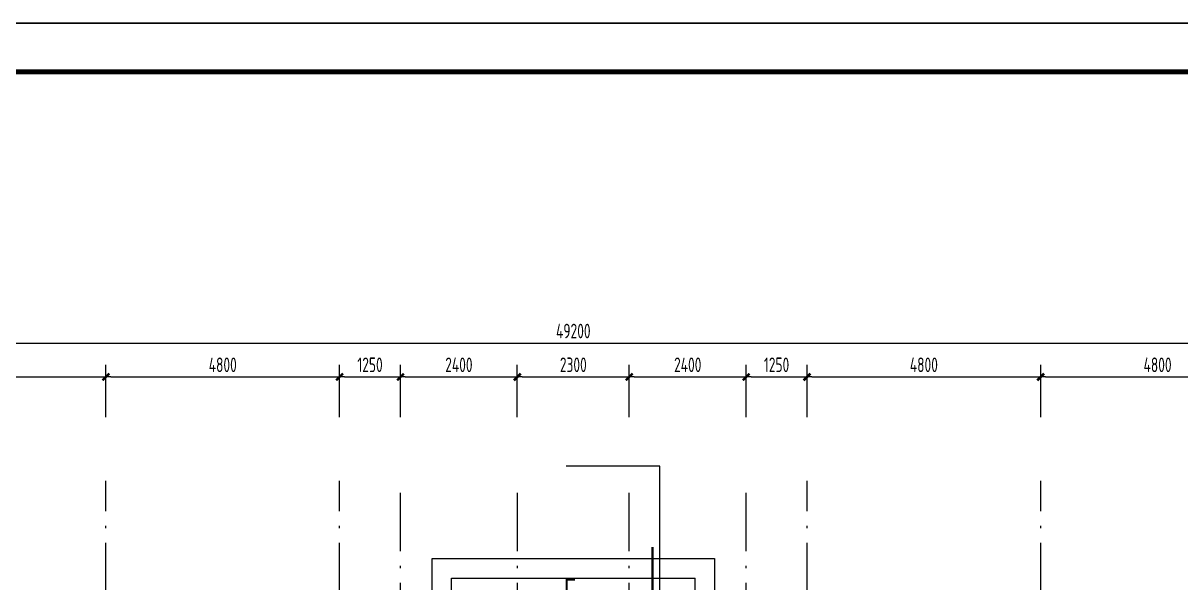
# Model space of a CAD drawing. Extents: x 580289 to 1106878, y -144605 to 78052.
# Drawn here: x 680686 to 704464, y -13674 to -2179 of the extents above; entities that cross this region are included whole.
import ezdxf

# ---------------------------------------------------------------- set-up
doc = ezdxf.new("R2010")
doc.units = 0
doc.header["$LTSCALE"] = 100
doc.linetypes.add('2', pattern=[18.5, 12, -3, 0.5, -3])
doc.layers.get('0').update_dxf_attribs({"linetype": 'CONTINUOUS'})
doc.layers.get('Defpoints').update_dxf_attribs({"linetype": 'CONTINUOUS'})
for name, color, linetype in [('DIM', 3, 'CONTINUOUS'), ('T图框', 7, 'CONTINUOUS'), ('xj', 6, 'CONTINUOUS'), ('图框', 254, 'CONTINUOUS'), ('梁', 4, 'CONTINUOUS'), ('楼板负筋钢筋', 1, 'CONTINUOUS'), ('网格', 253, '2')]:
    doc.layers.add(name, color=color, linetype=linetype)
doc.layers.add('DIM_IDEN', color=1, linetype='CONTINUOUS', lineweight=18)
doc.layers.add('建筑看线', color=75, linetype='CONTINUOUS', lineweight=15)
doc.styles.add('TSSD_Dimension', font='Tssdeng.shx', dxfattribs={"width": 0.7, "bigfont": 'tssdchn.shx'})
doc.dimstyles.new('TSSD_100_100$0', dxfattribs={"dimtxt": 300, "dimasz": 100, "dimexe": 250, "dimexo": 250, "dimgap": 100, "dimtad": 1, "dimdec": 0, "dimzin": 0, "dimdsep": 46, "dimtxsty": 'TSSD_Dimension', "dimblk": '_TSDBK', "dimblk1": '_TSDBK', "dimblk2": '_TSDBK', "dimsah": 1, "dimcen": 0, "dimclrt": 7, "dimadec": 0, "dimazin": 0, "dimtfac": 1, "dimtdec": 0, "dimtix": 1, "dimtmove": 2, "dimatfit": 3, "dimldrblk": '_TSDBK', "dimfxl": 1, "dimtolj": 1, "dimtzin": 0, "dimarcsym": 0})

# ---------------------------------------------------------------- blocks, each defined once
blk = doc.blocks.new('_TSDBK')
blk.add_line((-1, 0), (0, 0))
at = {"const_width": 0.5}
blk.add_lwpolyline([(-0.7, -0.7), (0.7, 0.7)], dxfattribs=at)
blk = doc.blocks.new('*D1484')
at = {"layer": 'Defpoints', "color": 0}
for p in [(682386, -9446), (677586, -10521), (682386, -10521)]:
    blk.add_point(p, dxfattribs=at)
at = {"layer": 'DIM', "color": 0, "lineweight": -2}
for p, q in [((677586, -10271), (677586, -9196)), ((682386, -10271), (682386, -9196)), ((677686, -9446), (682286, -9446))]:
    blk.add_line(p, q, dxfattribs=at)
at = {"layer": 'DIM', "color": 0, "lineweight": -2, "xscale": 100, "yscale": 100, "zscale": 100, "rotation": 180}
blk.add_blockref('_TSDBK', (677586, -9446), dxfattribs=at)
at = {"layer": 'DIM', "color": 0, "lineweight": -2, "xscale": 100, "yscale": 100, "zscale": 100}
blk.add_blockref('_TSDBK', (682386, -9446), dxfattribs=at)
at = {"layer": 'DIM', "color": 7, "insert": (679986, -9196), "char_height": 300, "attachment_point": 5, "style": 'TSSD_Dimension'}
blk.add_mtext('\\A1;4800', dxfattribs=at)
blk = doc.blocks.new('*D1485')
at = {"layer": 'Defpoints', "color": 0}
for p in [(687186, -9446), (682386, -10521), (687186, -10521)]:
    blk.add_point(p, dxfattribs=at)
at = {"layer": 'DIM', "color": 0, "lineweight": -2}
for p, q in [((682386, -10271), (682386, -9196)), ((687186, -10271), (687186, -9196)), ((682486, -9446), (687086, -9446))]:
    blk.add_line(p, q, dxfattribs=at)
at = {"layer": 'DIM', "color": 0, "lineweight": -2, "xscale": 100, "yscale": 100, "zscale": 100, "rotation": 180}
blk.add_blockref('_TSDBK', (682386, -9446), dxfattribs=at)
at = {"layer": 'DIM', "color": 0, "lineweight": -2, "xscale": 100, "yscale": 100, "zscale": 100}
blk.add_blockref('_TSDBK', (687186, -9446), dxfattribs=at)
at = {"layer": 'DIM', "color": 7, "insert": (684786, -9196), "char_height": 300, "attachment_point": 5, "style": 'TSSD_Dimension'}
blk.add_mtext('\\A1;4800', dxfattribs=at)
blk = doc.blocks.new('*D1486')
at = {"layer": 'Defpoints', "color": 0}
for p in [(688436, -9446), (687186, -10521), (688436, -10521)]:
    blk.add_point(p, dxfattribs=at)
at = {"layer": 'DIM', "color": 0, "lineweight": -2}
for p, q in [((687186, -10271), (687186, -9196)), ((688436, -10271), (688436, -9196)), ((687286, -9446), (688336, -9446))]:
    blk.add_line(p, q, dxfattribs=at)
at = {"layer": 'DIM', "color": 0, "lineweight": -2, "xscale": 100, "yscale": 100, "zscale": 100, "rotation": 180}
blk.add_blockref('_TSDBK', (687186, -9446), dxfattribs=at)
at = {"layer": 'DIM', "color": 0, "lineweight": -2, "xscale": 100, "yscale": 100, "zscale": 100}
blk.add_blockref('_TSDBK', (688436, -9446), dxfattribs=at)
at = {"layer": 'DIM', "color": 7, "insert": (687811, -9196), "char_height": 300, "attachment_point": 5, "style": 'TSSD_Dimension'}
blk.add_mtext('\\A1;1250', dxfattribs=at)
blk = doc.blocks.new('*D1487')
at = {"layer": 'Defpoints', "color": 0}
for p in [(690836, -9446), (688436, -10521), (690836, -10521)]:
    blk.add_point(p, dxfattribs=at)
at = {"layer": 'DIM', "color": 0, "lineweight": -2}
for p, q in [((688436, -10271), (688436, -9196)), ((690836, -10271), (690836, -9196)), ((688536, -9446), (690736, -9446))]:
    blk.add_line(p, q, dxfattribs=at)
at = {"layer": 'DIM', "color": 0, "lineweight": -2, "xscale": 100, "yscale": 100, "zscale": 100, "rotation": 180}
blk.add_blockref('_TSDBK', (688436, -9446), dxfattribs=at)
at = {"layer": 'DIM', "color": 0, "lineweight": -2, "xscale": 100, "yscale": 100, "zscale": 100}
blk.add_blockref('_TSDBK', (690836, -9446), dxfattribs=at)
at = {"layer": 'DIM', "color": 7, "insert": (689636, -9196), "char_height": 300, "attachment_point": 5, "style": 'TSSD_Dimension'}
blk.add_mtext('\\A1;2400', dxfattribs=at)
blk = doc.blocks.new('*D1488')
at = {"layer": 'Defpoints', "color": 0}
for p in [(693136, -9446), (690836, -10521), (693136, -10521)]:
    blk.add_point(p, dxfattribs=at)
at = {"layer": 'DIM', "color": 0, "lineweight": -2}
for p, q in [((690836, -10271), (690836, -9196)), ((693136, -10271), (693136, -9196)), ((690936, -9446), (693036, -9446))]:
    blk.add_line(p, q, dxfattribs=at)
at = {"layer": 'DIM', "color": 0, "lineweight": -2, "xscale": 100, "yscale": 100, "zscale": 100, "rotation": 180}
blk.add_blockref('_TSDBK', (690836, -9446), dxfattribs=at)
at = {"layer": 'DIM', "color": 0, "lineweight": -2, "xscale": 100, "yscale": 100, "zscale": 100}
blk.add_blockref('_TSDBK', (693136, -9446), dxfattribs=at)
at = {"layer": 'DIM', "color": 7, "insert": (691986, -9196), "char_height": 300, "attachment_point": 5, "style": 'TSSD_Dimension'}
blk.add_mtext('\\A1;2300', dxfattribs=at)
blk = doc.blocks.new('*D1489')
at = {"layer": 'Defpoints', "color": 0}
for p in [(695536, -9446), (693136, -10521), (695536, -10521)]:
    blk.add_point(p, dxfattribs=at)
at = {"layer": 'DIM', "color": 0, "lineweight": -2}
for p, q in [((693136, -10271), (693136, -9196)), ((695536, -10271), (695536, -9196)), ((693236, -9446), (695436, -9446))]:
    blk.add_line(p, q, dxfattribs=at)
at = {"layer": 'DIM', "color": 0, "lineweight": -2, "xscale": 100, "yscale": 100, "zscale": 100, "rotation": 180}
blk.add_blockref('_TSDBK', (693136, -9446), dxfattribs=at)
at = {"layer": 'DIM', "color": 0, "lineweight": -2, "xscale": 100, "yscale": 100, "zscale": 100}
blk.add_blockref('_TSDBK', (695536, -9446), dxfattribs=at)
at = {"layer": 'DIM', "color": 7, "insert": (694336, -9196), "char_height": 300, "attachment_point": 5, "style": 'TSSD_Dimension'}
blk.add_mtext('\\A1;2400', dxfattribs=at)
blk = doc.blocks.new('*D1490')
at = {"layer": 'Defpoints', "color": 0}
for p in [(696786, -9446), (695536, -10521), (696786, -10521)]:
    blk.add_point(p, dxfattribs=at)
at = {"layer": 'DIM', "color": 0, "lineweight": -2}
for p, q in [((695536, -10271), (695536, -9196)), ((696786, -10271), (696786, -9196)), ((695636, -9446), (696686, -9446))]:
    blk.add_line(p, q, dxfattribs=at)
at = {"layer": 'DIM', "color": 0, "lineweight": -2, "xscale": 100, "yscale": 100, "zscale": 100, "rotation": 180}
blk.add_blockref('_TSDBK', (695536, -9446), dxfattribs=at)
at = {"layer": 'DIM', "color": 0, "lineweight": -2, "xscale": 100, "yscale": 100, "zscale": 100}
blk.add_blockref('_TSDBK', (696786, -9446), dxfattribs=at)
at = {"layer": 'DIM', "color": 7, "insert": (696161, -9196), "char_height": 300, "attachment_point": 5, "style": 'TSSD_Dimension'}
blk.add_mtext('\\A1;1250', dxfattribs=at)
blk = doc.blocks.new('*D1491')
at = {"layer": 'Defpoints', "color": 0}
for p in [(701586, -9446), (696786, -10521), (701586, -10521)]:
    blk.add_point(p, dxfattribs=at)
at = {"layer": 'DIM', "color": 0, "lineweight": -2}
for p, q in [((696786, -10271), (696786, -9196)), ((701586, -10271), (701586, -9196)), ((696886, -9446), (701486, -9446))]:
    blk.add_line(p, q, dxfattribs=at)
at = {"layer": 'DIM', "color": 0, "lineweight": -2, "xscale": 100, "yscale": 100, "zscale": 100, "rotation": 180}
blk.add_blockref('_TSDBK', (696786, -9446), dxfattribs=at)
at = {"layer": 'DIM', "color": 0, "lineweight": -2, "xscale": 100, "yscale": 100, "zscale": 100}
blk.add_blockref('_TSDBK', (701586, -9446), dxfattribs=at)
at = {"layer": 'DIM', "color": 7, "insert": (699186, -9196), "char_height": 300, "attachment_point": 5, "style": 'TSSD_Dimension'}
blk.add_mtext('\\A1;4800', dxfattribs=at)
blk = doc.blocks.new('*D1492')
at = {"layer": 'Defpoints', "color": 0}
for p in [(706386, -9446), (701586, -10521), (706386, -10521)]:
    blk.add_point(p, dxfattribs=at)
at = {"layer": 'DIM', "color": 0, "lineweight": -2}
for p, q in [((701586, -10271), (701586, -9196)), ((706386, -10271), (706386, -9196)), ((701686, -9446), (706286, -9446))]:
    blk.add_line(p, q, dxfattribs=at)
at = {"layer": 'DIM', "color": 0, "lineweight": -2, "xscale": 100, "yscale": 100, "zscale": 100, "rotation": 180}
blk.add_blockref('_TSDBK', (701586, -9446), dxfattribs=at)
at = {"layer": 'DIM', "color": 0, "lineweight": -2, "xscale": 100, "yscale": 100, "zscale": 100}
blk.add_blockref('_TSDBK', (706386, -9446), dxfattribs=at)
at = {"layer": 'DIM', "color": 7, "insert": (703986, -9196), "char_height": 300, "attachment_point": 5, "style": 'TSSD_Dimension'}
blk.add_mtext('\\A1;4800', dxfattribs=at)
blk = doc.blocks.new('*D1498')
at = {"layer": 'Defpoints', "color": 0}
for p in [(667386, -8505), (716586, -8505), (716586, -8752)]:
    blk.add_point(p, dxfattribs=at)
at = {"layer": 'DIM', "color": 0, "lineweight": -2}
for p, q in [((667386, -8755), (667386, -9002)), ((667486, -8752), (716486, -8752)), ((716586, -8755), (716586, -9002))]:
    blk.add_line(p, q, dxfattribs=at)
at = {"layer": 'DIM', "color": 0, "lineweight": -2, "xscale": 100, "yscale": 100, "zscale": 100, "rotation": 180}
blk.add_blockref('_TSDBK', (667386, -8752), dxfattribs=at)
at = {"layer": 'DIM', "color": 0, "lineweight": -2, "xscale": 100, "yscale": 100, "zscale": 100}
blk.add_blockref('_TSDBK', (716586, -8752), dxfattribs=at)
at = {"layer": 'DIM', "color": 7, "insert": (691986, -8502), "char_height": 300, "attachment_point": 5, "style": 'TSSD_Dimension'}
blk.add_mtext('\\A1;49200', dxfattribs=at)
blk = doc.blocks.new('A$C72C84CBD')
at = {"layer": '图框', "color": 0}
for points in [[(0, 0), (0, 59400), (84100, 59400), (84100, 0)], [(0, 0), (84100, 0), (84100, 59400), (0, 59400)]]:
    blk.add_lwpolyline(points, close=True, dxfattribs=at)
at = {"layer": '图框', "color": 0, "const_width": 100}
blk.add_lwpolyline([(2500, 1000), (83100, 1000), (83100, 58400), (2500, 58400)], close=True, dxfattribs=at)
blk = doc.blocks.new('图框')
at = {"layer": 'T图框', "color": 4}
blk.add_blockref('A$C72C84CBD', (602717, 102744), dxfattribs=at)

msp = doc.modelspace()

# ---------------------------------------------------------------- linework, layer by layer
at = {"layer": 'DIM_IDEN', "color": 3}
for p, q in [((693764.9, -11280), (691838.2, -11280)), ((693764.9, -13950.9), (693764.9, -11280))]:
    msp.add_line(p, q, dxfattribs=at)
at = {"layer": 'DIM_IDEN', "color": 3, "const_width": 50}
msp.add_lwpolyline([(693614.9, -13950.9), (693614.9, -12940.2)], dxfattribs=at)
at = {"layer": 'xj'}
msp.add_lwpolyline([(689086.5, -16071), (689086.5, -13176), (694886.5, -13176), (694886.5, -16076)], dxfattribs=at)
at = {"layer": '建筑看线'}
msp.add_lwpolyline([(689086.5, -16071), (689086.5, -13176), (694886.5, -13176), (694886.5, -16076)], dxfattribs=at)
at = {"layer": '梁'}
for p, q in [((689486.5, -16075.9), (689486.5, -13575.9)), ((689486.5, -13575.9), (689686.5, -13575.9)), ((689686.5, -13575.9), (690736.5, -13575.9)), ((690736.5, -13575.9), (690936.5, -13575.9)), ((690936.5, -13575.9), (693036.5, -13575.9)), ((693036.5, -13575.9), (693236.5, -13575.9)), ((693236.5, -13575.9), (694286.5, -13575.9)), ((694286.5, -13575.9), (694486.5, -13575.9)), ((694486.5, -16075.9), (694486.5, -13575.9))]:
    msp.add_line(p, q, dxfattribs=at)
at = {"layer": '楼板负筋钢筋', "const_width": 35}
msp.add_lwpolyline([(692050, -14412.3), (691850, -14412.3), (691850, -13614.5), (692022.1, -13615.1)], dxfattribs=at)
at = {"layer": '网格'}
for p, q in [((682386.5, -36252.6), (682386.5, -11578.8)), ((687186.5, -36252.6), (687186.5, -11578.8)), ((688436.5, -18574.6), (688436.5, -11580.1)), ((690836.5, -18574.6), (690836.5, -11580.1)), ((693136.5, -18574.6), (693136.5, -11580.1)), ((695536.5, -18574.6), (695536.5, -11580.1)), ((696786.5, -36252.6), (696786.5, -11580.1)), ((701586.5, -36252.6), (701586.5, -11580.1))]:
    msp.add_line(p, q, dxfattribs=at)

# ---------------------------------------------------------------- block references
at = {"layer": 'T图框'}
msp.add_blockref('图框', (53644.8, -164322.4), dxfattribs=at)

# ---------------------------------------------------------------- dimensions: what is measured, and where the dimension line sits
at = {"layer": 'DIM'}
for base, p1, p2, picture, middle in [((716586.5, -8752.1), (667386.5, -8504.5), (716586.5, -8504.5), '*D1498', (691986.5, -8502.1)), ((682386.5, -9446), (677586.5, -10521), (682386.5, -10521), '*D1484', (679986.5, -9196)), ((687186.5, -9446), (682386.5, -10521), (687186.5, -10521), '*D1485', (684786.5, -9196)), ((688436.5, -9446), (687186.5, -10521), (688436.5, -10521), '*D1486', (687811.5, -9196)), ((690836.5, -9446), (688436.5, -10521), (690836.5, -10521), '*D1487', (689636.5, -9196)), ((693136.5, -9446), (690836.5, -10521), (693136.5, -10521), '*D1488', (691986.5, -9196)), ((695536.5, -9446), (693136.5, -10521), (695536.5, -10521), '*D1489', (694336.5, -9196)), ((696786.5, -9446), (695536.5, -10521), (696786.5, -10521), '*D1490', (696161.5, -9196)), ((701586.5, -9446), (696786.5, -10521), (701586.5, -10521), '*D1491', (699186.5, -9196)), ((706386.5, -9446), (701586.5, -10521), (706386.5, -10521), '*D1492', (703986.5, -9196))]:
    dim = msp.add_linear_dim(base=base, p1=p1, p2=p2, dimstyle='TSSD_100_100$0', dxfattribs=at)
    dim.commit()
    dim.dimension.update_dxf_attribs({"geometry": picture, "text_midpoint": middle})

doc.saveas('drawing.dxf')
